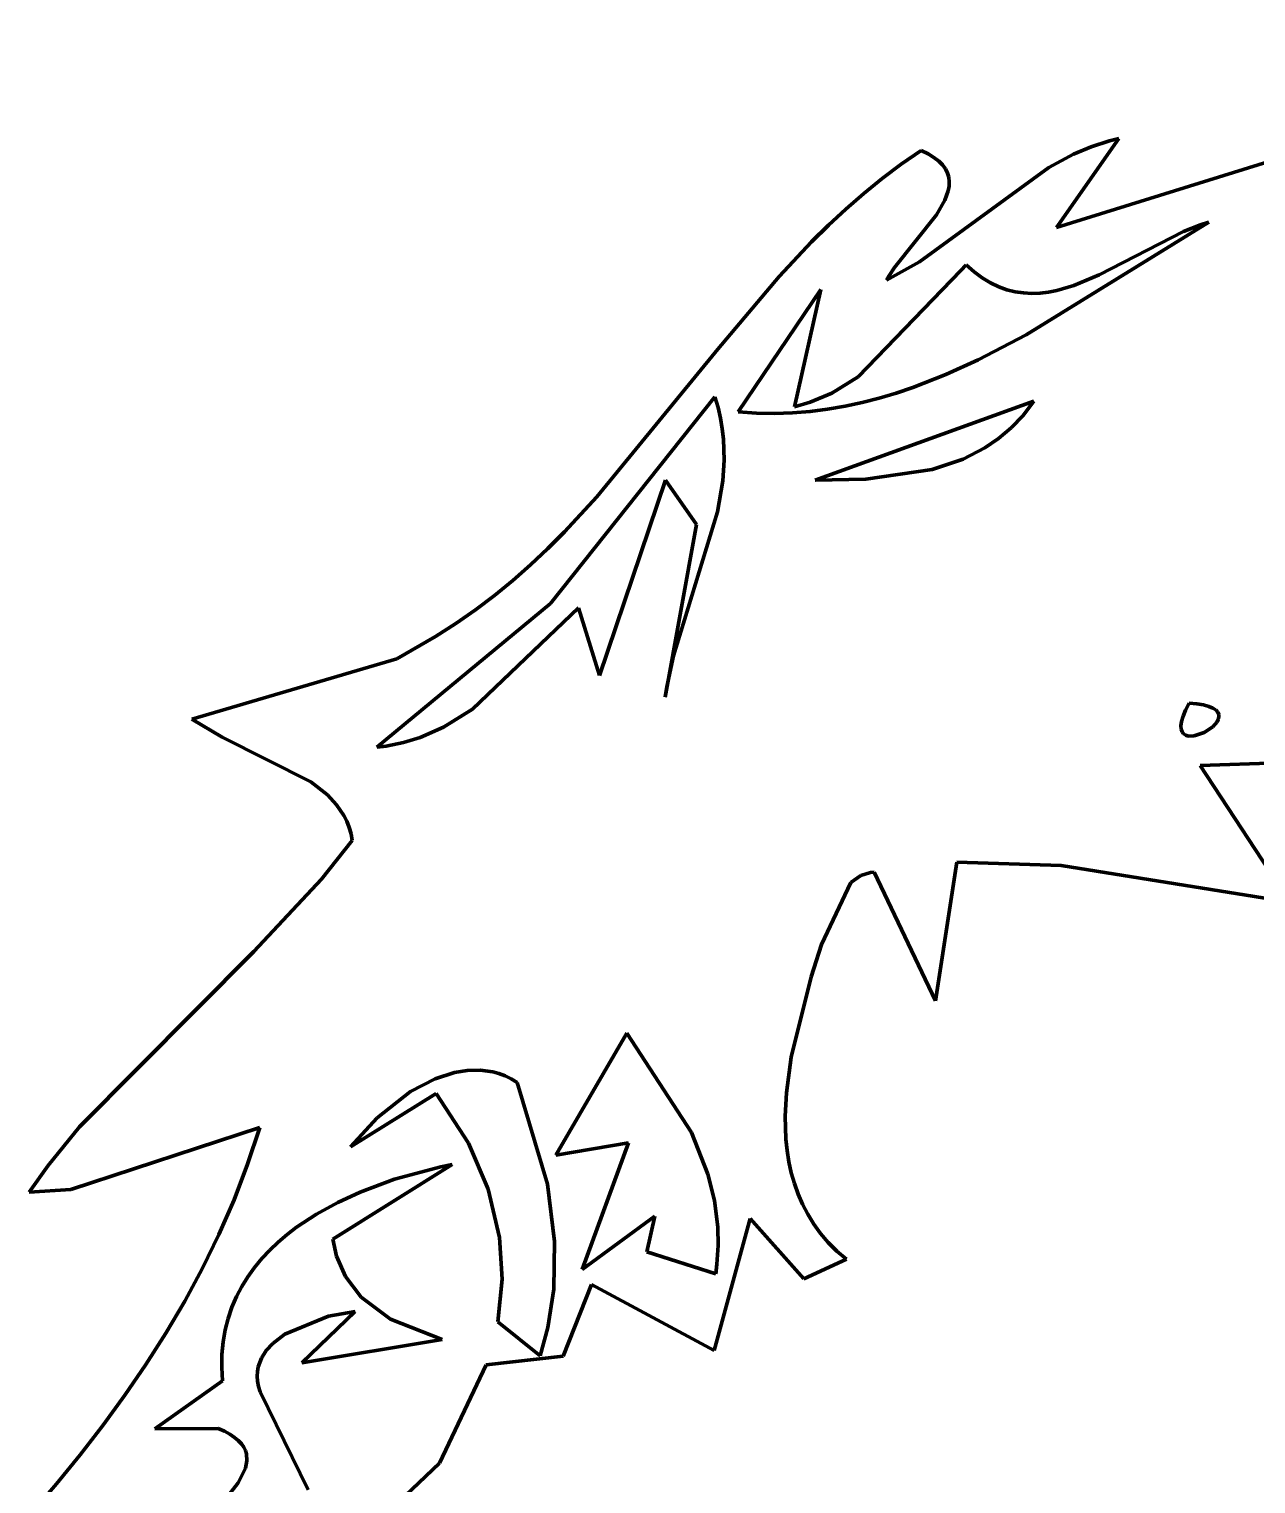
# Model space of a CAD drawing. Header units: millimetres. Extents: x 0 to 9.3, y 0 to 12.
# Drawn here: x 4.995 to 5.677, y 9.631 to 10.439 of the extents above; entities that cross this region are included whole.
import ezdxf

# ---------------------------------------------------------------- set-up
doc = ezdxf.new("R2010")
doc.units = ezdxf.units.MM
doc.layers.add('color#010101ff', color=7, linetype='CONTINUOUS', lineweight=100)
doc.layers.add('color#ffffffff', color=7, linetype='CONTINUOUS', lineweight=100)

msp = doc.modelspace()

# ---------------------------------------------------------------- linework, layer by layer
at = {"layer": 'color#010101ff'}
for p, q in [((5.5666, 10.32906), (5.92104, 10.43936)), ((5.60131, 10.37859), (5.56753, 10.33038)), ((5.58581, 10.37399), (5.59601, 10.37728)), ((5.59601, 10.37728), (5.60131, 10.37859)), ((5.48028, 10.36432), (5.4913, 10.37188)), ((5.4913, 10.37188), (5.49516, 10.37003)), ((5.49516, 10.37003), (5.49841, 10.36808)), ((5.49841, 10.36808), (5.50109, 10.36603)), ((5.56232, 10.36251), (5.57611, 10.3699)), ((5.57611, 10.3699), (5.58581, 10.37399)), ((5.46966, 10.35636), (5.48028, 10.36432)), ((5.49046, 10.31001), (5.56232, 10.36251)), ((5.50109, 10.36603), (5.50322, 10.36389)), ((5.50322, 10.36389), (5.50485, 10.36166)), ((5.50485, 10.36166), (5.50599, 10.35935)), ((5.50599, 10.35935), (5.50668, 10.35697)), ((5.45938, 10.34802), (5.46966, 10.35636)), ((5.50685, 10.35203), (5.50639, 10.34947)), ((5.50668, 10.35697), (5.50696, 10.35453)), ((5.50696, 10.35453), (5.50685, 10.35203)), ((5.44944, 10.33935), (5.45938, 10.34802)), ((5.50453, 10.34423), (5.49987, 10.33615)), ((5.50639, 10.34947), (5.50453, 10.34423)), ((5.4398, 10.33036), (5.44944, 10.33935)), ((5.49987, 10.33615), (5.47648, 10.30689)), ((5.43042, 10.3211), (5.4398, 10.33036)), ((5.54964, 10.26936), (5.65126, 10.33199)), ((5.56753, 10.33038), (5.5666, 10.32906)), ((5.63725, 10.3268), (5.59026, 10.30272)), ((5.6466, 10.33049), (5.63725, 10.3268)), ((5.65126, 10.33199), (5.6466, 10.33049)), ((5.41236, 10.30186), (5.43042, 10.3211)), ((5.51335, 10.30525), (5.4562, 10.24599)), ((5.47213, 10.29981), (5.49046, 10.31001)), ((5.47648, 10.30689), (5.47335, 10.3021)), ((5.51629, 10.30838), (5.51335, 10.30525)), ((5.5208, 10.30438), (5.51629, 10.30838)), ((5.52533, 10.30103), (5.5208, 10.30438)), ((5.59026, 10.30272), (5.57618, 10.29687)), ((5.37817, 10.26138), (5.41236, 10.30186)), ((5.4355, 10.29466), (5.38953, 10.22653)), ((5.4209, 10.22942), (5.4355, 10.29466)), ((5.47335, 10.3021), (5.47213, 10.29981)), ((5.52988, 10.29827), (5.52533, 10.30103)), ((5.53445, 10.29609), (5.52988, 10.29827)), ((5.53903, 10.29446), (5.53445, 10.29609)), ((5.54363, 10.29332), (5.53903, 10.29446)), ((5.57618, 10.29687), (5.56683, 10.29414)), ((5.54825, 10.29267), (5.54363, 10.29332)), ((5.55288, 10.29245), (5.54825, 10.29267)), ((5.55752, 10.29265), (5.55288, 10.29245)), ((5.56217, 10.29322), (5.55752, 10.29265)), ((5.56683, 10.29414), (5.56217, 10.29322)), ((5.52308, 10.25552), (5.54964, 10.26936)), ((5.31092, 10.17931), (5.37817, 10.26138)), ((5.50504, 10.24734), (5.52308, 10.25552)), ((5.4562, 10.24599), (5.44162, 10.237)), ((5.48669, 10.2402), (5.50504, 10.24734)), ((5.47739, 10.23708), (5.48669, 10.2402)), ((5.37658, 10.23493), (5.28527, 10.12006)), ((5.37835, 10.22901), (5.37658, 10.23493)), ((5.42956, 10.2319), (5.4209, 10.22942)), ((5.44162, 10.237), (5.42956, 10.2319)), ((5.55393, 10.23261), (5.43243, 10.18868)), ((5.43932, 10.22812), (5.44898, 10.22979)), ((5.44898, 10.22979), (5.45854, 10.23185)), ((5.45854, 10.23185), (5.46801, 10.23429)), ((5.46801, 10.23429), (5.47739, 10.23708)), ((5.54795, 10.22465), (5.55393, 10.23261)), ((5.37973, 10.22312), (5.37835, 10.22901)), ((5.38073, 10.21725), (5.37973, 10.22312)), ((5.38953, 10.22653), (5.3997, 10.22587)), ((5.3997, 10.22587), (5.40977, 10.22572)), ((5.40977, 10.22572), (5.41972, 10.22607)), ((5.41972, 10.22607), (5.42957, 10.22687)), ((5.42957, 10.22687), (5.43932, 10.22812)), ((5.5414, 10.2177), (5.54795, 10.22465)), ((5.38139, 10.2114), (5.38073, 10.21725)), ((5.53433, 10.2117), (5.5414, 10.2177)), ((5.38174, 10.19977), (5.38139, 10.2114)), ((5.51471, 10.20038), (5.52679, 10.20657)), ((5.52679, 10.20657), (5.53433, 10.2117)), ((5.38096, 10.18821), (5.38174, 10.19977)), ((5.49745, 10.19456), (5.51471, 10.20038)), ((5.43243, 10.18868), (5.46055, 10.18926)), ((5.46055, 10.18926), (5.49745, 10.19456)), ((5.31249, 10.08013), (5.34911, 10.18872)), ((5.34911, 10.18872), (5.3664, 10.1639)), ((5.37806, 10.17097), (5.38096, 10.18821)), ((5.29297, 10.15999), (5.31092, 10.17931)), ((5.35361, 10.09107), (5.37806, 10.17097)), ((5.28367, 10.15069), (5.29297, 10.15999)), ((5.3664, 10.1639), (5.3489, 10.06801)), ((5.2741, 10.14165), (5.28367, 10.15069)), ((5.26424, 10.13293), (5.2741, 10.14165)), ((5.25406, 10.12454), (5.26424, 10.13293)), ((5.24353, 10.11651), (5.25406, 10.12454)), ((5.28527, 10.12006), (5.18871, 10.04023)), ((5.23263, 10.10888), (5.24353, 10.11651)), ((5.24176, 10.06126), (5.30075, 10.11765)), ((5.30075, 10.11765), (5.31249, 10.08013)), ((5.22131, 10.10168), (5.23263, 10.10888)), ((5.19969, 10.0893), (5.22131, 10.10168)), ((5.0857, 10.05569), (5.19969, 10.0893)), ((5.3498, 10.0738), (5.35361, 10.09107)), ((5.3489, 10.06801), (5.3498, 10.0738)), ((5.22571, 10.05132), (5.24176, 10.06126)), ((5.63831, 10.06072), (5.63694, 10.05737)), ((5.64028, 10.0646), (5.63831, 10.06072)), ((5.6447, 10.06425), (5.64028, 10.0646)), ((5.64835, 10.06368), (5.6447, 10.06425)), ((5.65128, 10.06291), (5.64835, 10.06368)), ((5.65354, 10.06197), (5.65128, 10.06291)), ((5.65518, 10.06088), (5.65354, 10.06197)), ((5.65625, 10.05968), (5.65518, 10.06088)), ((5.1027, 10.04582), (5.0857, 10.05569)), ((5.63612, 10.05453), (5.63579, 10.05216)), ((5.63579, 10.05216), (5.63591, 10.05023)), ((5.63694, 10.05737), (5.63612, 10.05453)), ((5.65354, 10.05161), (5.65584, 10.05428)), ((5.65584, 10.05428), (5.65654, 10.05566)), ((5.6568, 10.05839), (5.65625, 10.05968)), ((5.65654, 10.05566), (5.65688, 10.05704)), ((5.65688, 10.05704), (5.6568, 10.05839)), ((5.15194, 10.02087), (5.1027, 10.04582)), ((5.20347, 10.04277), (5.2127, 10.0456)), ((5.2127, 10.0456), (5.22571, 10.05132)), ((5.63591, 10.05023), (5.63642, 10.04872)), ((5.63642, 10.04872), (5.63727, 10.0476)), ((5.63727, 10.0476), (5.63842, 10.04683)), ((5.63842, 10.04683), (5.63981, 10.04641)), ((5.63981, 10.04641), (5.64311, 10.04644)), ((5.64311, 10.04644), (5.6486, 10.04828)), ((5.6486, 10.04828), (5.65354, 10.05161)), ((5.18871, 10.04023), (5.19376, 10.04084)), ((5.19376, 10.04084), (5.20347, 10.04277)), ((5.69035, 10.03143), (5.6465, 10.02998)), ((5.6465, 10.02998), (5.69637, 9.95401)), ((5.16114, 10.01365), (5.15194, 10.02087)), ((5.16624, 10.00824), (5.16114, 10.01365)), ((5.17035, 10.00226), (5.16624, 10.00824)), ((5.17199, 9.99904), (5.17035, 10.00226)), ((5.17331, 9.99564), (5.17199, 9.99904)), ((5.17431, 9.99207), (5.17331, 9.99564)), ((5.1578, 9.96684), (5.17497, 9.9883)), ((5.17497, 9.9883), (5.17431, 9.99207)), ((5.51112, 9.97637), (5.49935, 9.89918)), ((5.5691, 9.9744), (5.51112, 9.97637)), ((5.69637, 9.95401), (5.5691, 9.9744)), ((5.12024, 9.92672), (5.1578, 9.96684)), ((5.45213, 9.96504), (5.43593, 9.93048)), ((5.45781, 9.96891), (5.45213, 9.96504)), ((5.4632, 9.97046), (5.45781, 9.96891)), ((5.46525, 9.97067), (5.4632, 9.97046)), ((5.49935, 9.89918), (5.46525, 9.97067)), ((5.43593, 9.93048), (5.43021, 9.91262)), ((5.0232, 9.82916), (5.12024, 9.92672)), ((5.43021, 9.91262), (5.419, 9.86781)), ((5.32771, 9.88126), (5.28814, 9.81352)), ((5.36353, 9.82604), (5.32771, 9.88126)), ((5.419, 9.86781), (5.41637, 9.84812)), ((5.23173, 9.85935), (5.2211, 9.8559)), ((5.23889, 9.86053), (5.23173, 9.85935)), ((5.24602, 9.86068), (5.23889, 9.86053)), ((5.25307, 9.85969), (5.24602, 9.86068)), ((5.25655, 9.85874), (5.25307, 9.85969)), ((5.25998, 9.85746), (5.25655, 9.85874)), ((5.2211, 9.8559), (5.20739, 9.84874)), ((5.26337, 9.85584), (5.25998, 9.85746)), ((5.2667, 9.85387), (5.26337, 9.85584)), ((5.28355, 9.79735), (5.2667, 9.85387)), ((5.17404, 9.81797), (5.22161, 9.84772)), ((5.20739, 9.84874), (5.18882, 9.83427)), ((5.22161, 9.84772), (5.23963, 9.82017)), ((5.41637, 9.84812), (5.41572, 9.8351)), ((5.18882, 9.83427), (5.17404, 9.81797)), ((5.41572, 9.8351), (5.41614, 9.82228)), ((5.00594, 9.80777), (5.0232, 9.82916)), ((5.12352, 9.82888), (5.01848, 9.79438)), ((5.11679, 9.80849), (5.12352, 9.82888)), ((5.37275, 9.80279), (5.36353, 9.82604)), ((5.23963, 9.82017), (5.25054, 9.7946)), ((5.28814, 9.81352), (5.32864, 9.82032)), ((5.32864, 9.82032), (5.30281, 9.74993)), ((5.41614, 9.82228), (5.4168, 9.81598)), ((5.4168, 9.81598), (5.41779, 9.80978)), ((5.41779, 9.80978), (5.41911, 9.80367)), ((4.99525, 9.7928), (5.00594, 9.80777)), ((5.10921, 9.78867), (5.11679, 9.80849)), ((5.16409, 9.76682), (5.23052, 9.80831)), ((5.22422, 9.807), (5.1985, 9.80004)), ((5.23052, 9.80831), (5.22422, 9.807)), ((5.37637, 9.78828), (5.37275, 9.80279)), ((5.41911, 9.80367), (5.42081, 9.79768)), ((5.01848, 9.79438), (4.99525, 9.7928)), ((5.1985, 9.80004), (5.1793, 9.79292)), ((5.25054, 9.7946), (5.25684, 9.76766)), ((5.28745, 9.76553), (5.28355, 9.79735)), ((5.42081, 9.79768), (5.42288, 9.79183)), ((5.10083, 9.76939), (5.10921, 9.78867)), ((5.16691, 9.78721), (5.15506, 9.78069)), ((5.1793, 9.79292), (5.16691, 9.78721)), ((5.37828, 9.77336), (5.37637, 9.78828)), ((5.42288, 9.79183), (5.42535, 9.78611)), ((5.42535, 9.78611), (5.42825, 9.78055)), ((5.15506, 9.78069), (5.14394, 9.77333)), ((5.30281, 9.74993), (5.34314, 9.77954)), ((5.34314, 9.77954), (5.33868, 9.7597)), ((5.39622, 9.77819), (5.37618, 9.70487)), ((5.42598, 9.74474), (5.39622, 9.77819)), ((5.42825, 9.78055), (5.43159, 9.77516)), ((5.0917, 9.75061), (5.10083, 9.76939)), ((5.13872, 9.76932), (5.13374, 9.76509)), ((5.14394, 9.77333), (5.13872, 9.76932)), ((5.37849, 9.76317), (5.37828, 9.77336)), ((5.43159, 9.77516), (5.43539, 9.76996)), ((5.43539, 9.76996), (5.43966, 9.76495)), ((5.12905, 9.76063), (5.12465, 9.75594)), ((5.13374, 9.76509), (5.12905, 9.76063)), ((5.16627, 9.75723), (5.16409, 9.76682)), ((5.25684, 9.76766), (5.25827, 9.74444)), ((5.28697, 9.73888), (5.28745, 9.76553)), ((5.37777, 9.75278), (5.37849, 9.76317)), ((5.43966, 9.76495), (5.44444, 9.76015)), ((5.12465, 9.75594), (5.12058, 9.75102)), ((5.17113, 9.74607), (5.16627, 9.75723)), ((5.33868, 9.7597), (5.37705, 9.74752)), ((5.37705, 9.74752), (5.37777, 9.75278)), ((5.44973, 9.75557), (5.42598, 9.74474)), ((5.44444, 9.76015), (5.44973, 9.75557)), ((5.08185, 9.73231), (5.0917, 9.75061)), ((5.11686, 9.74585), (5.1135, 9.74044)), ((5.12058, 9.75102), (5.11686, 9.74585)), ((5.17993, 9.73452), (5.17113, 9.74607)), ((5.25827, 9.74444), (5.25597, 9.72079)), ((5.1135, 9.74044), (5.11054, 9.73479)), ((5.28374, 9.71766), (5.28697, 9.73888)), ((5.30804, 9.74157), (5.2922, 9.70173)), ((5.37618, 9.70487), (5.30804, 9.74157)), ((5.07134, 9.71446), (5.08185, 9.73231)), ((5.108, 9.72888), (5.10591, 9.72272)), ((5.11054, 9.73479), (5.108, 9.72888)), ((5.1963, 9.72225), (5.17993, 9.73452)), ((5.10591, 9.72272), (5.10427, 9.7163)), ((5.1374, 9.71387), (5.16177, 9.72385)), ((5.17667, 9.72659), (5.14688, 9.69794)), ((5.16177, 9.72385), (5.17667, 9.72659)), ((5.22504, 9.71103), (5.1963, 9.72225)), ((5.25597, 9.72079), (5.27949, 9.70188)), ((5.06021, 9.69702), (5.07134, 9.71446)), ((5.10427, 9.7163), (5.10313, 9.70961)), ((5.13076, 9.70881), (5.1374, 9.71387)), ((5.27949, 9.70188), (5.28374, 9.71766)), ((5.10313, 9.70961), (5.1025, 9.70266)), ((5.12445, 9.70059), (5.12718, 9.70491)), ((5.12718, 9.70491), (5.13076, 9.70881)), ((5.14688, 9.69794), (5.22504, 9.71103)), ((5.04851, 9.67996), (5.06021, 9.69702)), ((5.1025, 9.70266), (5.1024, 9.69543)), ((5.12272, 9.69582), (5.12445, 9.70059)), ((5.24939, 9.69688), (5.22354, 9.64227)), ((5.2922, 9.70173), (5.24939, 9.69688)), ((5.10287, 9.68793), (5.06521, 9.66133)), ((5.1024, 9.69543), (5.10287, 9.68793)), ((5.12215, 9.69059), (5.12228, 9.69326)), ((5.12234, 9.6878), (5.12215, 9.69059)), ((5.12228, 9.69326), (5.12272, 9.69582)), ((5.12287, 9.6849), (5.12234, 9.6878)), ((5.03629, 9.66325), (5.04851, 9.67996)), ((5.12377, 9.68187), (5.12287, 9.6849)), ((5.15047, 9.62745), (5.12377, 9.68187)), ((5.0236, 9.64686), (5.03629, 9.66325)), ((5.06521, 9.66133), (5.10046, 9.66156)), ((5.10046, 9.66156), (5.10395, 9.65995)), ((5.10395, 9.65995), (5.10695, 9.65829)), ((5.10695, 9.65829), (5.10949, 9.65658)), ((5.10949, 9.65658), (5.1116, 9.65482)), ((5.1116, 9.65482), (5.11329, 9.65302)), ((5.11329, 9.65302), (5.1146, 9.65118)), ((5.1146, 9.65118), (5.11554, 9.6493)), ((5.11554, 9.6493), (5.11614, 9.64738)), ((5.11614, 9.64738), (5.11642, 9.64347)), ((5.01047, 9.63076), (5.0236, 9.64686)), ((5.11561, 9.63947), (5.11151, 9.63132)), ((5.11642, 9.64347), (5.11561, 9.63947)), ((5.22354, 9.64227), (5.20041, 9.62033)), ((5.11151, 9.63132), (5.09182, 9.60602)), ((4.99696, 9.61492), (5.01047, 9.63076))]:
    msp.add_line(p, q, dxfattribs=at)
at = {"layer": 'color#ffffffff'}
for p, q in [((5.92104, 10.43936), (5.5666, 10.32906)), ((5.56753, 10.33038), (5.60131, 10.37859)), ((5.59601, 10.37728), (5.58581, 10.37399)), ((5.60131, 10.37859), (5.59601, 10.37728)), ((5.4913, 10.37188), (5.48028, 10.36432)), ((5.49516, 10.37003), (5.4913, 10.37188)), ((5.49841, 10.36808), (5.49516, 10.37003)), ((5.50109, 10.36603), (5.49841, 10.36808)), ((5.57611, 10.3699), (5.56232, 10.36251)), ((5.58581, 10.37399), (5.57611, 10.3699)), ((5.48028, 10.36432), (5.46966, 10.35636)), ((5.56232, 10.36251), (5.49046, 10.31001)), ((5.50322, 10.36389), (5.50109, 10.36603)), ((5.50485, 10.36166), (5.50322, 10.36389)), ((5.50599, 10.35935), (5.50485, 10.36166)), ((5.50668, 10.35697), (5.50599, 10.35935)), ((5.46966, 10.35636), (5.45938, 10.34802)), ((5.50639, 10.34947), (5.50685, 10.35203)), ((5.50696, 10.35453), (5.50668, 10.35697)), ((5.50685, 10.35203), (5.50696, 10.35453)), ((5.45938, 10.34802), (5.44944, 10.33935)), ((5.49987, 10.33615), (5.50453, 10.34423)), ((5.50453, 10.34423), (5.50639, 10.34947)), ((5.44944, 10.33935), (5.4398, 10.33036)), ((5.47648, 10.30689), (5.49987, 10.33615)), ((5.4398, 10.33036), (5.43042, 10.3211)), ((5.65126, 10.33199), (5.54964, 10.26936)), ((5.5666, 10.32906), (5.56753, 10.33038)), ((5.59026, 10.30272), (5.63725, 10.3268)), ((5.63725, 10.3268), (5.6466, 10.33049)), ((5.6466, 10.33049), (5.65126, 10.33199)), ((5.43042, 10.3211), (5.41236, 10.30186)), ((5.4562, 10.24599), (5.51335, 10.30525)), ((5.49046, 10.31001), (5.47213, 10.29981)), ((5.47335, 10.3021), (5.47648, 10.30689)), ((5.51335, 10.30525), (5.51629, 10.30838)), ((5.51629, 10.30838), (5.5208, 10.30438)), ((5.5208, 10.30438), (5.52533, 10.30103)), ((5.57618, 10.29687), (5.59026, 10.30272)), ((5.41236, 10.30186), (5.37817, 10.26138)), ((5.38953, 10.22653), (5.4355, 10.29466)), ((5.4355, 10.29466), (5.4209, 10.22942)), ((5.47213, 10.29981), (5.47335, 10.3021)), ((5.52533, 10.30103), (5.52988, 10.29827)), ((5.52988, 10.29827), (5.53445, 10.29609)), ((5.53445, 10.29609), (5.53903, 10.29446)), ((5.53903, 10.29446), (5.54363, 10.29332)), ((5.56683, 10.29414), (5.57618, 10.29687)), ((5.54363, 10.29332), (5.54825, 10.29267)), ((5.54825, 10.29267), (5.55288, 10.29245)), ((5.55288, 10.29245), (5.55752, 10.29265)), ((5.55752, 10.29265), (5.56217, 10.29322)), ((5.56217, 10.29322), (5.56683, 10.29414)), ((5.54964, 10.26936), (5.52308, 10.25552)), ((5.37817, 10.26138), (5.31092, 10.17931)), ((5.52308, 10.25552), (5.50504, 10.24734)), ((5.44162, 10.237), (5.4562, 10.24599)), ((5.50504, 10.24734), (5.48669, 10.2402)), ((5.48669, 10.2402), (5.47739, 10.23708)), ((5.28527, 10.12006), (5.37658, 10.23493)), ((5.37658, 10.23493), (5.37835, 10.22901)), ((5.4209, 10.22942), (5.42956, 10.2319)), ((5.42956, 10.2319), (5.44162, 10.237)), ((5.43243, 10.18868), (5.55393, 10.23261)), ((5.44898, 10.22979), (5.43932, 10.22812)), ((5.45854, 10.23185), (5.44898, 10.22979)), ((5.46801, 10.23429), (5.45854, 10.23185)), ((5.47739, 10.23708), (5.46801, 10.23429)), ((5.55393, 10.23261), (5.54795, 10.22465)), ((5.37835, 10.22901), (5.37973, 10.22312)), ((5.37973, 10.22312), (5.38073, 10.21725)), ((5.3997, 10.22587), (5.38953, 10.22653)), ((5.40977, 10.22572), (5.3997, 10.22587)), ((5.41972, 10.22607), (5.40977, 10.22572)), ((5.42957, 10.22687), (5.41972, 10.22607)), ((5.43932, 10.22812), (5.42957, 10.22687)), ((5.54795, 10.22465), (5.5414, 10.2177)), ((5.38073, 10.21725), (5.38139, 10.2114)), ((5.5414, 10.2177), (5.53433, 10.2117)), ((5.38139, 10.2114), (5.38174, 10.19977)), ((5.52679, 10.20657), (5.51471, 10.20038)), ((5.53433, 10.2117), (5.52679, 10.20657)), ((5.38174, 10.19977), (5.38096, 10.18821)), ((5.51471, 10.20038), (5.49745, 10.19456)), ((5.46055, 10.18926), (5.43243, 10.18868)), ((5.49745, 10.19456), (5.46055, 10.18926)), ((5.34911, 10.18872), (5.31249, 10.08013)), ((5.3664, 10.1639), (5.34911, 10.18872)), ((5.38096, 10.18821), (5.37806, 10.17097)), ((5.31092, 10.17931), (5.29297, 10.15999)), ((5.37806, 10.17097), (5.35361, 10.09107)), ((5.29297, 10.15999), (5.28367, 10.15069)), ((5.3489, 10.06801), (5.3664, 10.1639)), ((5.28367, 10.15069), (5.2741, 10.14165)), ((5.2741, 10.14165), (5.26424, 10.13293)), ((5.26424, 10.13293), (5.25406, 10.12454)), ((5.25406, 10.12454), (5.24353, 10.11651)), ((5.18871, 10.04023), (5.28527, 10.12006)), ((5.24353, 10.11651), (5.23263, 10.10888)), ((5.30075, 10.11765), (5.24176, 10.06126)), ((5.31249, 10.08013), (5.30075, 10.11765)), ((5.23263, 10.10888), (5.22131, 10.10168)), ((5.22131, 10.10168), (5.19969, 10.0893)), ((5.19969, 10.0893), (5.0857, 10.05569)), ((5.35361, 10.09107), (5.3498, 10.0738)), ((5.3498, 10.0738), (5.3489, 10.06801)), ((5.24176, 10.06126), (5.22571, 10.05132)), ((5.63694, 10.05737), (5.63831, 10.06072)), ((5.63831, 10.06072), (5.64028, 10.0646)), ((5.64028, 10.0646), (5.6447, 10.06425)), ((5.6447, 10.06425), (5.64835, 10.06368)), ((5.64835, 10.06368), (5.65128, 10.06291)), ((5.65128, 10.06291), (5.65354, 10.06197)), ((5.65354, 10.06197), (5.65518, 10.06088)), ((5.65518, 10.06088), (5.65625, 10.05968)), ((5.0857, 10.05569), (5.1027, 10.04582)), ((5.63579, 10.05216), (5.63612, 10.05453)), ((5.63591, 10.05023), (5.63579, 10.05216)), ((5.63612, 10.05453), (5.63694, 10.05737)), ((5.65584, 10.05428), (5.65354, 10.05161)), ((5.65654, 10.05566), (5.65584, 10.05428)), ((5.65625, 10.05968), (5.6568, 10.05839)), ((5.65688, 10.05704), (5.65654, 10.05566)), ((5.6568, 10.05839), (5.65688, 10.05704)), ((5.1027, 10.04582), (5.15194, 10.02087)), ((5.2127, 10.0456), (5.20347, 10.04277)), ((5.22571, 10.05132), (5.2127, 10.0456)), ((5.63642, 10.04872), (5.63591, 10.05023)), ((5.63727, 10.0476), (5.63642, 10.04872)), ((5.63842, 10.04683), (5.63727, 10.0476)), ((5.63981, 10.04641), (5.63842, 10.04683)), ((5.64311, 10.04644), (5.63981, 10.04641)), ((5.6486, 10.04828), (5.64311, 10.04644)), ((5.65354, 10.05161), (5.6486, 10.04828)), ((5.19376, 10.04084), (5.18871, 10.04023)), ((5.20347, 10.04277), (5.19376, 10.04084)), ((5.6465, 10.02998), (5.69035, 10.03143)), ((5.69637, 9.95401), (5.6465, 10.02998)), ((5.15194, 10.02087), (5.16114, 10.01365)), ((5.16114, 10.01365), (5.16624, 10.00824)), ((5.16624, 10.00824), (5.17035, 10.00226)), ((5.17035, 10.00226), (5.17199, 9.99904)), ((5.17199, 9.99904), (5.17331, 9.99564)), ((5.17331, 9.99564), (5.17431, 9.99207)), ((5.17497, 9.9883), (5.1578, 9.96684)), ((5.17431, 9.99207), (5.17497, 9.9883)), ((5.49935, 9.89918), (5.51112, 9.97637)), ((5.51112, 9.97637), (5.5691, 9.9744)), ((5.5691, 9.9744), (5.69637, 9.95401)), ((5.1578, 9.96684), (5.12024, 9.92672)), ((5.43593, 9.93048), (5.45213, 9.96504)), ((5.45213, 9.96504), (5.45781, 9.96891)), ((5.45781, 9.96891), (5.4632, 9.97046)), ((5.4632, 9.97046), (5.46525, 9.97067)), ((5.46525, 9.97067), (5.49935, 9.89918)), ((5.43021, 9.91262), (5.43593, 9.93048)), ((5.12024, 9.92672), (5.0232, 9.82916)), ((5.419, 9.86781), (5.43021, 9.91262)), ((5.28814, 9.81352), (5.32771, 9.88126)), ((5.32771, 9.88126), (5.36353, 9.82604)), ((5.41637, 9.84812), (5.419, 9.86781)), ((5.2211, 9.8559), (5.23173, 9.85935)), ((5.23173, 9.85935), (5.23889, 9.86053)), ((5.23889, 9.86053), (5.24602, 9.86068)), ((5.24602, 9.86068), (5.25307, 9.85969)), ((5.25307, 9.85969), (5.25655, 9.85874)), ((5.25655, 9.85874), (5.25998, 9.85746)), ((5.20739, 9.84874), (5.2211, 9.8559)), ((5.25998, 9.85746), (5.26337, 9.85584)), ((5.26337, 9.85584), (5.2667, 9.85387)), ((5.2667, 9.85387), (5.28355, 9.79735)), ((5.22161, 9.84772), (5.17404, 9.81797)), ((5.18882, 9.83427), (5.20739, 9.84874)), ((5.23963, 9.82017), (5.22161, 9.84772)), ((5.41572, 9.8351), (5.41637, 9.84812)), ((5.17404, 9.81797), (5.18882, 9.83427)), ((5.41614, 9.82228), (5.41572, 9.8351)), ((5.0232, 9.82916), (5.00594, 9.80777)), ((5.01848, 9.79438), (5.12352, 9.82888)), ((5.12352, 9.82888), (5.11679, 9.80849)), ((5.36353, 9.82604), (5.37275, 9.80279)), ((5.25054, 9.7946), (5.23963, 9.82017)), ((5.32864, 9.82032), (5.28814, 9.81352)), ((5.30281, 9.74993), (5.32864, 9.82032)), ((5.4168, 9.81598), (5.41614, 9.82228)), ((5.41779, 9.80978), (5.4168, 9.81598)), ((5.41911, 9.80367), (5.41779, 9.80978)), ((5.00594, 9.80777), (4.99525, 9.7928)), ((5.11679, 9.80849), (5.10921, 9.78867)), ((5.23052, 9.80831), (5.16409, 9.76682)), ((5.1985, 9.80004), (5.22422, 9.807)), ((5.22422, 9.807), (5.23052, 9.80831)), ((5.37275, 9.80279), (5.37637, 9.78828)), ((5.42081, 9.79768), (5.41911, 9.80367)), ((4.99525, 9.7928), (5.01848, 9.79438)), ((5.1793, 9.79292), (5.1985, 9.80004)), ((5.25684, 9.76766), (5.25054, 9.7946)), ((5.28355, 9.79735), (5.28745, 9.76553)), ((5.42288, 9.79183), (5.42081, 9.79768)), ((5.10921, 9.78867), (5.10083, 9.76939)), ((5.15506, 9.78069), (5.16691, 9.78721)), ((5.16691, 9.78721), (5.1793, 9.79292)), ((5.37637, 9.78828), (5.37828, 9.77336)), ((5.42535, 9.78611), (5.42288, 9.79183)), ((5.42825, 9.78055), (5.42535, 9.78611)), ((5.14394, 9.77333), (5.15506, 9.78069)), ((5.34314, 9.77954), (5.30281, 9.74993)), ((5.33868, 9.7597), (5.34314, 9.77954)), ((5.37618, 9.70487), (5.39622, 9.77819)), ((5.39622, 9.77819), (5.42598, 9.74474)), ((5.43159, 9.77516), (5.42825, 9.78055)), ((5.10083, 9.76939), (5.0917, 9.75061)), ((5.13374, 9.76509), (5.13872, 9.76932)), ((5.13872, 9.76932), (5.14394, 9.77333)), ((5.37828, 9.77336), (5.37849, 9.76317)), ((5.43539, 9.76996), (5.43159, 9.77516)), ((5.43966, 9.76495), (5.43539, 9.76996)), ((5.12465, 9.75594), (5.12905, 9.76063)), ((5.12905, 9.76063), (5.13374, 9.76509)), ((5.16409, 9.76682), (5.16627, 9.75723)), ((5.25827, 9.74444), (5.25684, 9.76766)), ((5.28745, 9.76553), (5.28697, 9.73888)), ((5.37849, 9.76317), (5.37777, 9.75278)), ((5.44444, 9.76015), (5.43966, 9.76495)), ((5.12058, 9.75102), (5.12465, 9.75594)), ((5.16627, 9.75723), (5.17113, 9.74607)), ((5.37705, 9.74752), (5.33868, 9.7597)), ((5.37777, 9.75278), (5.37705, 9.74752)), ((5.42598, 9.74474), (5.44973, 9.75557)), ((5.44973, 9.75557), (5.44444, 9.76015)), ((5.0917, 9.75061), (5.08185, 9.73231)), ((5.1135, 9.74044), (5.11686, 9.74585)), ((5.11686, 9.74585), (5.12058, 9.75102)), ((5.17113, 9.74607), (5.17993, 9.73452)), ((5.25597, 9.72079), (5.25827, 9.74444)), ((5.11054, 9.73479), (5.1135, 9.74044)), ((5.28697, 9.73888), (5.28374, 9.71766)), ((5.2922, 9.70173), (5.30804, 9.74157)), ((5.30804, 9.74157), (5.37618, 9.70487)), ((5.08185, 9.73231), (5.07134, 9.71446)), ((5.10591, 9.72272), (5.108, 9.72888)), ((5.108, 9.72888), (5.11054, 9.73479)), ((5.17993, 9.73452), (5.1963, 9.72225)), ((5.10427, 9.7163), (5.10591, 9.72272)), ((5.16177, 9.72385), (5.1374, 9.71387)), ((5.14688, 9.69794), (5.17667, 9.72659)), ((5.17667, 9.72659), (5.16177, 9.72385)), ((5.1963, 9.72225), (5.22504, 9.71103)), ((5.27949, 9.70188), (5.25597, 9.72079)), ((5.07134, 9.71446), (5.06021, 9.69702)), ((5.10313, 9.70961), (5.10427, 9.7163)), ((5.1374, 9.71387), (5.13076, 9.70881)), ((5.28374, 9.71766), (5.27949, 9.70188)), ((5.1025, 9.70266), (5.10313, 9.70961)), ((5.12718, 9.70491), (5.12445, 9.70059)), ((5.13076, 9.70881), (5.12718, 9.70491)), ((5.22504, 9.71103), (5.14688, 9.69794)), ((5.06021, 9.69702), (5.04851, 9.67996)), ((5.1024, 9.69543), (5.1025, 9.70266)), ((5.12445, 9.70059), (5.12272, 9.69582)), ((5.22354, 9.64227), (5.24939, 9.69688)), ((5.24939, 9.69688), (5.2922, 9.70173)), ((5.06521, 9.66133), (5.10287, 9.68793)), ((5.10287, 9.68793), (5.1024, 9.69543)), ((5.12228, 9.69326), (5.12215, 9.69059)), ((5.12215, 9.69059), (5.12234, 9.6878)), ((5.12272, 9.69582), (5.12228, 9.69326)), ((5.12234, 9.6878), (5.12287, 9.6849)), ((5.04851, 9.67996), (5.03629, 9.66325)), ((5.12287, 9.6849), (5.12377, 9.68187)), ((5.12377, 9.68187), (5.15047, 9.62745)), ((5.03629, 9.66325), (5.0236, 9.64686)), ((5.10046, 9.66156), (5.06521, 9.66133)), ((5.10395, 9.65995), (5.10046, 9.66156)), ((5.10695, 9.65829), (5.10395, 9.65995)), ((5.10949, 9.65658), (5.10695, 9.65829)), ((5.1116, 9.65482), (5.10949, 9.65658)), ((5.11329, 9.65302), (5.1116, 9.65482)), ((5.1146, 9.65118), (5.11329, 9.65302)), ((5.11554, 9.6493), (5.1146, 9.65118)), ((5.11614, 9.64738), (5.11554, 9.6493)), ((5.11642, 9.64347), (5.11614, 9.64738)), ((5.0236, 9.64686), (5.01047, 9.63076)), ((5.11151, 9.63132), (5.11561, 9.63947)), ((5.11561, 9.63947), (5.11642, 9.64347)), ((5.20041, 9.62033), (5.22354, 9.64227)), ((5.09182, 9.60602), (5.11151, 9.63132)), ((5.01047, 9.63076), (4.99696, 9.61492))]:
    msp.add_line(p, q, dxfattribs=at)

doc.saveas('drawing.dxf')
